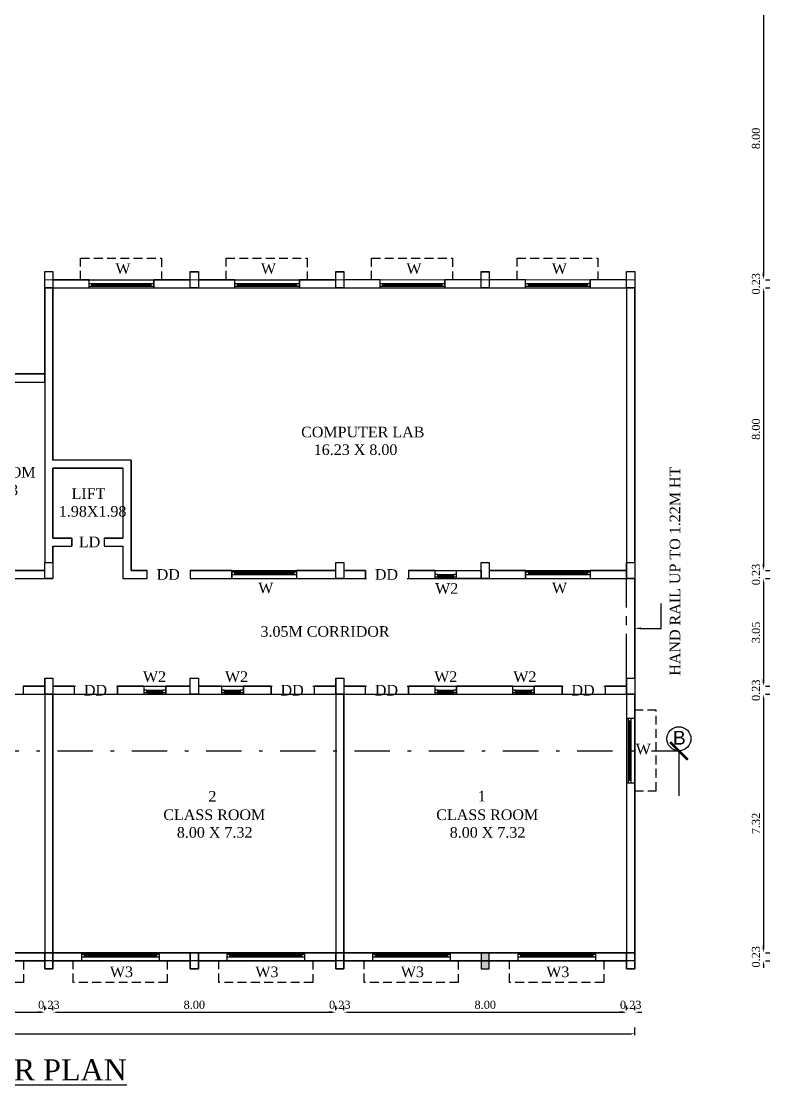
# Model space of a CAD drawing. Header units: metres. Extents: x 3616 to 3987, y 1122 to 1251.
# Drawn here: x 3849.4 to 3870.57, y 1155.11 to 1185.21 of the extents above; entities that cross this region are included whole.
import ezdxf
from ezdxf import colors
from ezdxf.entities.mleader import LeaderData, LeaderLine
from ezdxf.math import Vec2, Vec3

# ---------------------------------------------------------------- set-up
doc = ezdxf.new("R2010")
doc.units = ezdxf.units.M
for name, pattern in [('CENTER', [2, 1.25, -0.25, 0.25, -0.25]), ('DASHDOT', [1, 0.5, -0.25, 0, -0.25]), ('DASHED2', [0.375, 0.25, -0.125])]:
    doc.linetypes.add(name, pattern=pattern)
for name, color, linetype in [('AR_JOINERIES', 251, 'Continuous'), ('BLK_1_FLR_1_BLT_UP_AREA', 26, 'Continuous'), ('BLK_1_FLR_1_REGULAR_ROOM_1', 117, 'Continuous'), ('BLK_1_FLR_1_REGULAR_ROOM_2', 117, 'Continuous'), ('BLK_1_FLR_1_REGULAR_ROOM_3', 117, 'Continuous')]:
    doc.layers.add(name, color=color, linetype=linetype)
doc.styles.add('ANAND', font='times.ttf')
doc.styles.add('HEADING-1', font='arial.ttf')
doc.styles.add('ROMANS', font='swissl.ttf')
doc.styles.get("Standard").update_dxf_attribs({"font": 'arial.ttf'})
doc.dimstyles.new('Normal', dxfattribs={"dimscale": 128, "dimtxt": 0.09375, "dimasz": 0.09375, "dimexe": 0.0625, "dimexo": 0.1875, "dimgap": 0.03125, "dimtad": 1, "dimdec": 0, "dimzin": 3, "dimdsep": 46, "dimtxsty": 'ROMANS', "dimblk1": 'ARCHTICK', "dimblk2": 'ARCHTICK', "dimsah": 1, "dimcen": -0.09375, "dimdle": 0.0625, "dimclrd": 256, "dimclre": 256, "dimclrt": 2, "dimazin": 0, "dimtfac": 0.91, "dimtdec": 0, "dimtmove": 0, "dimatfit": 3, "dimldrblk": 'ARCHTICK', "dimfxl": 0, "dimfrac": 1, "dimtolj": 1, "dimtzin": 3, "dimlwd": -1, "dimlwe": -1, "dimarcsym": 0})
doc.dimstyles.new('V1', dxfattribs={"dimtxt": 0.23, "dimasz": 0.1, "dimexe": 0.18, "dimexo": 0.0625, "dimgap": 0.09, "dimtad": 1, "dimzin": 0, "dimdsep": 46, "dimtxsty": 'ANAND', "dimcen": 0.09, "dimadec": 0, "dimazin": 0, "dimtfac": 1, "dimtix": 1, "dimtofl": 0, "dimtmove": 2, "dimatfit": 0, "dimfxl": 0, "dimtolj": 1, "dimtzin": 0, "dimarcsym": 0})

# ---------------------------------------------------------------- blocks, each defined once
blk = doc.blocks.new('W2a')
at = {"layer": 'AR_JOINERIES', "color": 42}
for p, q in [((0, 12), (9, 12)), ((1.5, 9), (1.5, 12)), ((4.5, 9), (4.5, 12)), ((1.5, 9), (4.5, 9)), ((1.5, 9), (1.5, -9)), ((3, 9), (3, -9)), ((4.5, 9), (4.5, -9)), ((1.5, -9), (4.5, -9)), ((1.5, -12), (1.5, -9)), ((4.5, -12), (4.5, -9)), ((0, -12), (9, -12))]:
    blk.add_line(p, q, dxfattribs=at)
blk = doc.blocks.new('*D161')
at = {"color": 0, "lineweight": -2}
for p, q in [((3842.064, 1157.067), (3842.064, 1157.341)), ((3842.164, 1157.161), (3849.965, 1157.161)), ((3850.065, 1157.223), (3850.065, 1157.341))]:
    blk.add_line(p, q, dxfattribs=at)
at = {"color": 0}
for points in [[(3842.164, 1157.177), (3842.164, 1157.144), (3842.064, 1157.161)], [(3849.965, 1157.177), (3849.965, 1157.144), (3850.065, 1157.161)]]:
    blk.add_solid(points, dxfattribs=at)
at = {"layer": 'Defpoints', "color": 0}
for p in [(3850.065, 1157.161), (3850.065, 1157.161), (3842.064, 1157.004)]:
    blk.add_point(p, dxfattribs=at)
at = {"color": 0, "insert": (3846.065, 1157.368), "char_height": 0.23, "attachment_point": 5, "style": 'ANAND'}
blk.add_mtext('\\A1;8.00', dxfattribs=at)
blk = doc.blocks.new('*D162')
at = {"color": 0, "lineweight": -2}
for p, q in [((3849.965, 1157.161), (3849.865, 1157.161)), ((3850.065, 1157.223), (3850.065, 1157.341)), ((3850.294, 1157.223), (3850.294, 1157.341)), ((3850.394, 1157.161), (3850.494, 1157.161))]:
    blk.add_line(p, q, dxfattribs=at)
at = {"color": 0}
for points in [[(3849.965, 1157.177), (3849.965, 1157.144), (3850.065, 1157.161)], [(3850.394, 1157.177), (3850.394, 1157.144), (3850.294, 1157.161)]]:
    blk.add_solid(points, dxfattribs=at)
at = {"layer": 'Defpoints', "color": 0}
for p in [(3850.065, 1157.161), (3850.294, 1157.161), (3850.294, 1157.161)]:
    blk.add_point(p, dxfattribs=at)
at = {"color": 0, "insert": (3850.18, 1157.368), "char_height": 0.23, "attachment_point": 5, "style": 'ANAND'}
blk.add_mtext('\\A1;0.23', dxfattribs=at)
blk = doc.blocks.new('*D163')
at = {"color": 0, "lineweight": -2}
for p, q in [((3850.294, 1157.223), (3850.294, 1157.341)), ((3850.394, 1157.161), (3858.195, 1157.161)), ((3858.295, 1157.223), (3858.295, 1157.341))]:
    blk.add_line(p, q, dxfattribs=at)
at = {"color": 0}
for points in [[(3850.394, 1157.177), (3850.394, 1157.144), (3850.294, 1157.161)], [(3858.195, 1157.177), (3858.195, 1157.144), (3858.295, 1157.161)]]:
    blk.add_solid(points, dxfattribs=at)
at = {"layer": 'Defpoints', "color": 0}
for p in [(3850.294, 1157.161), (3858.295, 1157.161), (3858.295, 1157.161)]:
    blk.add_point(p, dxfattribs=at)
at = {"color": 0, "insert": (3854.294, 1157.368), "char_height": 0.23, "attachment_point": 5, "style": 'ANAND'}
blk.add_mtext('\\A1;8.00', dxfattribs=at)
blk = doc.blocks.new('*D164')
at = {"color": 0, "lineweight": -2}
for p, q in [((3858.195, 1157.161), (3858.095, 1157.161)), ((3858.295, 1157.223), (3858.295, 1157.341)), ((3858.523, 1157.223), (3858.523, 1157.341)), ((3858.623, 1157.161), (3858.723, 1157.161))]:
    blk.add_line(p, q, dxfattribs=at)
at = {"color": 0}
for points in [[(3858.195, 1157.177), (3858.195, 1157.144), (3858.295, 1157.161)], [(3858.623, 1157.177), (3858.623, 1157.144), (3858.523, 1157.161)]]:
    blk.add_solid(points, dxfattribs=at)
at = {"layer": 'Defpoints', "color": 0}
for p in [(3858.295, 1157.161), (3858.523, 1157.161), (3858.523, 1157.161)]:
    blk.add_point(p, dxfattribs=at)
at = {"color": 0, "insert": (3858.409, 1157.368), "char_height": 0.23, "attachment_point": 5, "style": 'ANAND'}
blk.add_mtext('\\A1;0.23', dxfattribs=at)
blk = doc.blocks.new('*D165')
at = {"color": 0, "lineweight": -2}
for p, q in [((3858.523, 1157.223), (3858.523, 1157.341)), ((3858.623, 1157.161), (3866.424, 1157.161)), ((3866.524, 1157.223), (3866.524, 1157.341))]:
    blk.add_line(p, q, dxfattribs=at)
at = {"color": 0}
for points in [[(3858.623, 1157.177), (3858.623, 1157.144), (3858.523, 1157.161)], [(3866.424, 1157.177), (3866.424, 1157.144), (3866.524, 1157.161)]]:
    blk.add_solid(points, dxfattribs=at)
at = {"layer": 'Defpoints', "color": 0}
for p in [(3858.523, 1157.161), (3866.524, 1157.161), (3866.524, 1157.161)]:
    blk.add_point(p, dxfattribs=at)
at = {"color": 0, "insert": (3862.524, 1157.368), "char_height": 0.23, "attachment_point": 5, "style": 'ANAND'}
blk.add_mtext('\\A1;8.00', dxfattribs=at)
blk = doc.blocks.new('*D166')
at = {"color": 0, "lineweight": -2}
for p, q in [((3866.424, 1157.161), (3866.324, 1157.161)), ((3866.524, 1157.223), (3866.524, 1157.341)), ((3866.753, 1157.223), (3866.753, 1157.341)), ((3866.853, 1157.161), (3866.953, 1157.161))]:
    blk.add_line(p, q, dxfattribs=at)
at = {"color": 0}
for points in [[(3866.424, 1157.177), (3866.424, 1157.144), (3866.524, 1157.161)], [(3866.853, 1157.177), (3866.853, 1157.144), (3866.753, 1157.161)]]:
    blk.add_solid(points, dxfattribs=at)
at = {"layer": 'Defpoints', "color": 0}
for p in [(3866.524, 1157.161), (3866.753, 1157.161), (3866.753, 1157.161)]:
    blk.add_point(p, dxfattribs=at)
at = {"color": 0, "insert": (3866.639, 1157.368), "char_height": 0.23, "attachment_point": 5, "style": 'ANAND'}
blk.add_mtext('\\A1;0.23', dxfattribs=at)
blk = doc.blocks.new('*D167')
at = {"color": 0, "lineweight": -2}
for p, q in [((3830.406, 1156.515), (3830.406, 1156.732)), ((3830.506, 1156.552), (3866.653, 1156.552)), ((3866.753, 1156.515), (3866.753, 1156.732))]:
    blk.add_line(p, q, dxfattribs=at)
at = {"color": 0}
for points in [[(3830.506, 1156.569), (3830.506, 1156.536), (3830.406, 1156.552)], [(3866.653, 1156.569), (3866.653, 1156.536), (3866.753, 1156.552)]]:
    blk.add_solid(points, dxfattribs=at)
at = {"layer": 'Defpoints', "color": 0}
for p in [(3866.753, 1156.552), (3830.406, 1156.452), (3866.753, 1156.452)]:
    blk.add_point(p, dxfattribs=at)
at = {"color": 0, "insert": (3848.579, 1156.76), "char_height": 0.23, "attachment_point": 5, "style": 'ANAND'}
blk.add_mtext('\\A1;36.35', dxfattribs=at)
blk = doc.blocks.new('*D188')
at = {"color": 0, "lineweight": -2}
for p, q in [((3870.391, 1185.796), (3870.391, 1177.995)), ((3870.454, 1185.896), (3870.571, 1185.896)), ((3870.454, 1177.895), (3870.571, 1177.895))]:
    blk.add_line(p, q, dxfattribs=at)
at = {"color": 0}
for points in [[(3870.375, 1185.796), (3870.408, 1185.796), (3870.391, 1185.896)], [(3870.375, 1177.995), (3870.408, 1177.995), (3870.391, 1177.895)]]:
    blk.add_solid(points, dxfattribs=at)
at = {"layer": 'Defpoints', "color": 0}
for p in [(3870.391, 1185.896), (3870.391, 1177.895), (3870.391, 1177.895)]:
    blk.add_point(p, dxfattribs=at)
at = {"color": 0, "insert": (3870.184, 1181.895), "char_height": 0.23, "attachment_point": 5, "rotation": 90, "style": 'ANAND'}
blk.add_mtext('\\A1;8.00', dxfattribs=at)
blk = doc.blocks.new('*D189')
at = {"color": 0, "lineweight": -2}
for p, q in [((3870.391, 1177.995), (3870.391, 1178.095)), ((3870.454, 1177.895), (3870.571, 1177.895)), ((3870.454, 1177.666), (3870.571, 1177.666)), ((3870.391, 1177.566), (3870.391, 1177.466))]:
    blk.add_line(p, q, dxfattribs=at)
at = {"color": 0}
for points in [[(3870.375, 1177.995), (3870.408, 1177.995), (3870.391, 1177.895)], [(3870.375, 1177.566), (3870.408, 1177.566), (3870.391, 1177.666)]]:
    blk.add_solid(points, dxfattribs=at)
at = {"layer": 'Defpoints', "color": 0}
for p in [(3870.391, 1177.895), (3870.391, 1177.666), (3870.391, 1177.666)]:
    blk.add_point(p, dxfattribs=at)
at = {"color": 0, "insert": (3870.184, 1177.78), "char_height": 0.23, "attachment_point": 5, "rotation": 90, "style": 'ANAND'}
blk.add_mtext('\\A1;0.23', dxfattribs=at)
blk = doc.blocks.new('*D190')
at = {"color": 0, "lineweight": -2}
for p, q in [((3870.454, 1177.666), (3870.571, 1177.666)), ((3870.391, 1177.566), (3870.391, 1169.765)), ((3870.454, 1169.665), (3870.571, 1169.665))]:
    blk.add_line(p, q, dxfattribs=at)
at = {"color": 0}
for points in [[(3870.375, 1177.566), (3870.408, 1177.566), (3870.391, 1177.666)], [(3870.375, 1169.765), (3870.408, 1169.765), (3870.391, 1169.665)]]:
    blk.add_solid(points, dxfattribs=at)
at = {"layer": 'Defpoints', "color": 0}
for p in [(3870.391, 1177.666), (3870.391, 1169.665), (3870.391, 1169.665)]:
    blk.add_point(p, dxfattribs=at)
at = {"color": 0, "insert": (3870.184, 1173.665), "char_height": 0.23, "attachment_point": 5, "rotation": 90, "style": 'ANAND'}
blk.add_mtext('\\A1;8.00', dxfattribs=at)
blk = doc.blocks.new('*D191')
at = {"color": 0, "lineweight": -2}
for p, q in [((3870.391, 1169.765), (3870.391, 1169.865)), ((3870.454, 1169.665), (3870.571, 1169.665)), ((3870.391, 1169.336), (3870.391, 1169.236)), ((3870.454, 1169.436), (3870.571, 1169.436))]:
    blk.add_line(p, q, dxfattribs=at)
at = {"color": 0}
for points in [[(3870.375, 1169.765), (3870.408, 1169.765), (3870.391, 1169.665)], [(3870.375, 1169.336), (3870.408, 1169.336), (3870.391, 1169.436)]]:
    blk.add_solid(points, dxfattribs=at)
at = {"layer": 'Defpoints', "color": 0}
for p in [(3870.391, 1169.665), (3870.391, 1169.436), (3870.391, 1169.436)]:
    blk.add_point(p, dxfattribs=at)
at = {"color": 0, "insert": (3870.184, 1169.551), "char_height": 0.23, "attachment_point": 5, "rotation": 90, "style": 'ANAND'}
blk.add_mtext('\\A1;0.23', dxfattribs=at)
blk = doc.blocks.new('*D192')
at = {"color": 0, "lineweight": -2}
for p, q in [((3870.391, 1169.336), (3870.391, 1166.488)), ((3870.454, 1169.436), (3870.571, 1169.436)), ((3870.454, 1166.388), (3870.571, 1166.388))]:
    blk.add_line(p, q, dxfattribs=at)
at = {"color": 0}
for points in [[(3870.375, 1169.336), (3870.408, 1169.336), (3870.391, 1169.436)], [(3870.375, 1166.488), (3870.408, 1166.488), (3870.391, 1166.388)]]:
    blk.add_solid(points, dxfattribs=at)
at = {"layer": 'Defpoints', "color": 0}
for p in [(3870.391, 1169.436), (3870.391, 1166.388), (3870.391, 1166.388)]:
    blk.add_point(p, dxfattribs=at)
at = {"color": 0, "insert": (3870.184, 1167.912), "char_height": 0.23, "attachment_point": 5, "rotation": 90, "style": 'ANAND'}
blk.add_mtext('\\A1;3.05', dxfattribs=at)
blk = doc.blocks.new('*D193')
at = {"color": 0, "lineweight": -2}
for p, q in [((3870.391, 1166.488), (3870.391, 1166.588)), ((3870.454, 1166.388), (3870.571, 1166.388)), ((3870.454, 1166.16), (3870.571, 1166.16)), ((3870.391, 1166.06), (3870.391, 1165.96))]:
    blk.add_line(p, q, dxfattribs=at)
at = {"color": 0}
for points in [[(3870.375, 1166.488), (3870.408, 1166.488), (3870.391, 1166.388)], [(3870.375, 1166.06), (3870.408, 1166.06), (3870.391, 1166.16)]]:
    blk.add_solid(points, dxfattribs=at)
at = {"layer": 'Defpoints', "color": 0}
for p in [(3870.391, 1166.388), (3870.391, 1166.16), (3870.391, 1166.16)]:
    blk.add_point(p, dxfattribs=at)
at = {"color": 0, "insert": (3870.184, 1166.274), "char_height": 0.23, "attachment_point": 5, "rotation": 90, "style": 'ANAND'}
blk.add_mtext('\\A1;0.23', dxfattribs=at)
blk = doc.blocks.new('*D194')
at = {"color": 0, "lineweight": -2}
for p, q in [((3870.454, 1166.16), (3870.571, 1166.16)), ((3870.391, 1166.06), (3870.391, 1158.945)), ((3870.454, 1158.845), (3870.571, 1158.845))]:
    blk.add_line(p, q, dxfattribs=at)
at = {"color": 0}
for points in [[(3870.375, 1166.06), (3870.408, 1166.06), (3870.391, 1166.16)], [(3870.375, 1158.945), (3870.408, 1158.945), (3870.391, 1158.845)]]:
    blk.add_solid(points, dxfattribs=at)
at = {"layer": 'Defpoints', "color": 0}
for p in [(3870.391, 1166.16), (3870.391, 1158.845), (3870.391, 1158.845)]:
    blk.add_point(p, dxfattribs=at)
at = {"color": 0, "insert": (3870.184, 1162.502), "char_height": 0.23, "attachment_point": 5, "rotation": 90, "style": 'ANAND'}
blk.add_mtext('\\A1;7.32', dxfattribs=at)
blk = doc.blocks.new('*D195')
at = {"color": 0, "lineweight": -2}
for p, q in [((3870.391, 1158.945), (3870.391, 1159.045)), ((3870.454, 1158.845), (3870.571, 1158.845)), ((3870.391, 1158.516), (3870.391, 1158.416)), ((3870.454, 1158.616), (3870.571, 1158.616))]:
    blk.add_line(p, q, dxfattribs=at)
at = {"color": 0}
for points in [[(3870.375, 1158.945), (3870.408, 1158.945), (3870.391, 1158.845)], [(3870.375, 1158.516), (3870.408, 1158.516), (3870.391, 1158.616)]]:
    blk.add_solid(points, dxfattribs=at)
at = {"layer": 'Defpoints', "color": 0}
for p in [(3870.391, 1158.845), (3870.391, 1158.616), (3870.391, 1158.616)]:
    blk.add_point(p, dxfattribs=at)
at = {"color": 0, "insert": (3870.184, 1158.73), "char_height": 0.23, "attachment_point": 5, "rotation": 90, "style": 'ANAND'}
blk.add_mtext('\\A1;0.23', dxfattribs=at)
blk = doc.blocks.new('_ArchTick')
at = {"color": 0, "linetype": 'ByBlock', "const_width": 0.15}
blk.add_lwpolyline([(-0.5, -0.5), (0.5, 0.5)], dxfattribs=at)
blk = doc.blocks.new('W6a')
at = {"layer": 'AR_JOINERIES', "color": 42}
for p, q in [((-36, 0), (-36, 9)), ((36, 4.5), (-36, 4.5)), ((36, 1.5), (-36, 1.5)), ((-33, 1.5), (-33, 4.5)), ((33, 3), (-33, 3)), ((33, 1.5), (33, 4.5)), ((36, 0), (36, 9))]:
    blk.add_line(p, q, dxfattribs=at)

msp = doc.modelspace()

# ---------------------------------------------------------------- hatches: boundary and pattern name
h = msp.add_hatch(color=256)
h.dxf.hatch_style = 1
h.paths.add_polyline_path([(3862.63823, 1158.84451), (3862.40963, 1158.84451), (3862.40963, 1158.61591), (3862.63823, 1158.61591)])
h.paths.add_polyline_path([(3862.63823, 1158.61591), (3862.40963, 1158.61591), (3862.40963, 1158.38731), (3862.63823, 1158.38731)])

# ---------------------------------------------------------------- linework, layer by layer
at = {"linetype": 'DASHED2'}
for p, q in [((3851.07831, 1177.89464, -0.0324), (3851.07831, 1178.50464, -0.0324)), ((3851.07831, 1178.50464, -0.0324), (3853.36711, 1178.50464, -0.0324)), ((3853.36711, 1178.50464, -0.0324), (3853.36711, 1177.89464, -0.0324)), ((3855.19311, 1177.89403, -0.0324), (3855.19311, 1178.50403, -0.0324)), ((3855.19311, 1178.50403, -0.0324), (3857.48191, 1178.50403, -0.0324)), ((3857.48191, 1178.50403, -0.0324), (3857.48191, 1177.89403, -0.0324)), ((3859.30791, 1177.89464, -0.0324), (3859.30791, 1178.50464, -0.0324)), ((3859.30791, 1178.50464, -0.0324), (3861.59671, 1178.50464, -0.0324)), ((3861.59671, 1178.50464, -0.0324), (3861.59671, 1177.89464, -0.0324)), ((3863.42271, 1177.89464, -0.0324), (3863.42271, 1178.50464, -0.0324)), ((3863.42271, 1178.50464, -0.0324), (3865.71151, 1178.50464, -0.0324)), ((3865.71151, 1178.50464, -0.0324), (3865.71151, 1177.89464, -0.0324)), ((3867.36303, 1165.71477, -0.0324), (3866.75303, 1165.71477, -0.0324)), ((3867.36303, 1163.42597, -0.0324), (3867.36303, 1165.71477, -0.0324)), ((3866.75303, 1163.42597, -0.0324), (3867.36303, 1163.42597, -0.0324)), ((3849.46646, 1158.61591, -0.0324), (3849.46646, 1158.00591, -0.0324)), ((3850.87034, 1158.00591, -0.0324), (3850.87034, 1158.61591, -0.0324)), ((3853.53034, 1158.61591, -0.0324), (3853.53034, 1158.00591, -0.0324)), ((3854.98514, 1158.00591, -0.0324), (3854.98514, 1158.61591, -0.0324)), ((3857.64514, 1158.61591, -0.0324), (3857.64514, 1158.00591, -0.0324)), ((3859.09994, 1158.00591, -0.0324), (3859.09994, 1158.61591, -0.0324)), ((3861.75994, 1158.61591, -0.0324), (3861.75994, 1158.00591, -0.0324)), ((3863.21474, 1158.00591, -0.0324), (3863.21474, 1158.61591, -0.0324)), ((3865.87474, 1158.61591, -0.0324), (3865.87474, 1158.00591, -0.0324)), ((3849.46646, 1158.00591, -0.0324), (3846.80646, 1158.00591, -0.0324)), ((3853.53034, 1158.00591, -0.0324), (3850.87034, 1158.00591, -0.0324)), ((3857.64514, 1158.00591, -0.0324), (3854.98514, 1158.00591, -0.0324)), ((3861.75994, 1158.00591, -0.0324), (3859.09994, 1158.00591, -0.0324)), ((3865.87474, 1158.00591, -0.0324), (3863.21474, 1158.00591, -0.0324))]:
    msp.add_line(p, q, dxfattribs=at)
at = {"lineweight": -2}
for p, q in [((3850.06523, 1178.12311, -0.0324), (3850.29383, 1178.12311, -0.0324)), ((3850.06523, 1177.66591, -0.0324), (3850.06523, 1178.12311, -0.0324)), ((3850.29383, 1178.12311, -0.0324), (3850.29383, 1177.66591, -0.0324)), ((3854.18003, 1178.12311, -0.0324), (3854.40863, 1178.12311, -0.0324)), ((3854.18003, 1177.66591, -0.0324), (3854.18003, 1178.12311, -0.0324)), ((3854.40863, 1178.12311, -0.0324), (3854.40863, 1177.66591, -0.0324)), ((3858.29483, 1178.1225, -0.0324), (3858.52343, 1178.1225, -0.0324)), ((3858.29483, 1177.6653, -0.0324), (3858.29483, 1178.1225, -0.0324)), ((3858.52343, 1178.1225, -0.0324), (3858.52343, 1177.6653, -0.0324)), ((3862.40963, 1178.12311, -0.0324), (3862.63823, 1178.12311, -0.0324)), ((3862.40963, 1177.66591, -0.0324), (3862.40963, 1178.12311, -0.0324)), ((3862.63823, 1178.12311, -0.0324), (3862.63823, 1177.66591, -0.0324)), ((3866.52443, 1178.12298, -0.0324), (3866.75303, 1178.12298, -0.0324)), ((3866.52443, 1177.66578, -0.0324), (3866.52443, 1178.12298, -0.0324)), ((3866.75303, 1178.12298, -0.0324), (3866.75303, 1177.66578, -0.0324)), ((3850.06523, 1177.66756, -0.0324), (3850.29383, 1177.66752, -0.0324)), ((3850.06523, 1177.66756, -0.0324), (3850.06523, 1169.89351, -0.0324)), ((3850.29383, 1177.66756, -0.0324), (3850.06523, 1177.66756, -0.0324)), ((3850.06523, 1177.66591, -0.0324), (3866.75303, 1177.66591, -0.0324)), ((3850.29383, 1177.66591, -0.0324), (3850.06523, 1177.66591, -0.0324)), ((3850.29383, 1177.89616, -0.0324), (3866.75303, 1177.89451, -0.0324)), ((3850.29383, 1177.89612, -0.0324), (3854.18003, 1177.89536, -0.0324)), ((3850.29383, 1177.89451, -0.0324), (3854.18003, 1177.89451, -0.0324)), ((3850.29383, 1177.66756, -0.0324), (3850.29383, 1172.79033, -0.0324)), ((3854.40863, 1177.66591, -0.0324), (3854.18003, 1177.66591, -0.0324)), ((3854.40863, 1177.89532, -0.0324), (3858.29483, 1177.89456, -0.0324)), ((3854.40863, 1177.89451, -0.0324), (3858.29483, 1177.89451, -0.0324)), ((3858.52343, 1177.6653, -0.0324), (3858.29483, 1177.6653, -0.0324)), ((3862.63823, 1177.66591, -0.0324), (3862.40963, 1177.66591, -0.0324)), ((3866.52443, 1177.66591, -0.0324), (3866.52443, 1169.43631, -0.0324)), ((3866.75303, 1177.66578, -0.0324), (3866.52443, 1177.66578, -0.0324)), ((3866.75303, 1177.66591, -0.0324), (3866.75303, 1169.43631, -0.0324)), ((3846.25523, 1175.22785, -0.0324), (3850.06523, 1175.22785, -0.0324)), ((3846.2552, 1174.99925, -0.0324), (3850.06523, 1174.99825, -0.0324)), ((3852.50363, 1172.79033, -0.0324), (3850.29383, 1172.79033, -0.0324)), ((3852.50363, 1172.79033, -0.0324), (3852.50363, 1172.56173, -0.0324)), ((3850.29383, 1172.56173, -0.0324), (3850.29383, 1170.5808, -0.0324)), ((3852.27503, 1172.56173, -0.0324), (3850.29383, 1172.56173, -0.0324)), ((3852.27503, 1172.56173, -0.0324), (3852.27503, 1170.58022, -0.0324)), ((3852.50363, 1172.56173, -0.0324), (3852.50363, 1169.66491, -0.0324)), ((3850.29383, 1170.5808, -0.0324), (3850.82723, 1170.58065, -0.0324)), ((3850.82723, 1170.58065, -0.0324), (3850.82723, 1170.35205, -0.0324)), ((3851.74163, 1170.58051, -0.0324), (3851.74163, 1170.35178, -0.0324)), ((3851.74163, 1170.58038, -0.0324), (3852.27503, 1170.58022, -0.0324)), ((3850.29383, 1170.3522, -0.0324), (3850.82723, 1170.35205, -0.0324)), ((3850.29383, 1170.3522, -0.0324), (3850.29383, 1169.89351, -0.0324)), ((3851.74163, 1170.35178, -0.0324), (3852.27503, 1170.35162, -0.0324)), ((3852.27503, 1170.35162, -0.0324), (3852.27503, 1169.43631, -0.0324)), ((3850.06523, 1169.89351, -0.0324), (3850.29383, 1169.89351, -0.0324)), ((3850.06523, 1169.43631, -0.0324), (3850.06523, 1169.89351, -0.0324)), ((3850.29383, 1169.89351, -0.0324), (3850.29383, 1169.43631, -0.0324)), ((3858.29483, 1169.89351, -0.0324), (3858.52343, 1169.89351, -0.0324)), ((3858.29483, 1169.43631, -0.0324), (3858.29483, 1169.89351, -0.0324)), ((3858.52343, 1169.89351, -0.0324), (3858.52343, 1169.43631, -0.0324)), ((3862.40963, 1169.89351, -0.0324), (3862.63823, 1169.89351, -0.0324)), ((3862.40963, 1169.43631, -0.0324), (3862.40963, 1169.89351, -0.0324)), ((3862.63823, 1169.89351, -0.0324), (3862.63823, 1169.43631, -0.0324)), ((3866.52443, 1169.89351, -0.0324), (3866.75303, 1169.89351, -0.0324)), ((3866.52443, 1169.43631, -0.0324), (3866.52443, 1169.89351, -0.0324)), ((3866.75303, 1169.89351, -0.0324), (3866.75303, 1169.43631, -0.0324)), ((3848.76854, 1169.66459, -0.0324), (3850.06395, 1169.66425, -0.0324)), ((3852.50363, 1169.66491, -0.0324), (3852.96083, 1169.66491, -0.0324)), ((3852.96083, 1169.43631, -0.0324), (3852.96083, 1169.66491, -0.0324)), ((3854.18003, 1169.66491, -0.0324), (3858.29483, 1169.66491, -0.0324)), ((3858.52343, 1169.66491, -0.0324), (3859.13303, 1169.66491, -0.0324)), ((3858.52343, 1169.66491, -0.0324), (3859.13303, 1169.66491, -0.0324)), ((3859.13303, 1169.66491, -0.0324), (3859.13303, 1169.43631, -0.0324)), ((3860.35223, 1169.66491, -0.0324), (3862.40963, 1169.66491, -0.0324)), ((3860.35223, 1169.66491, -0.0324), (3862.40963, 1169.66491, -0.0324)), ((3860.35223, 1169.66491, -0.0324), (3860.35223, 1169.43631, -0.0324)), ((3862.63823, 1169.66491, -0.0324), (3866.52443, 1169.66491, -0.0324)), ((3862.63823, 1169.66491, -0.0324), (3866.52443, 1169.66491, -0.0324)), ((3848.76848, 1169.43631, -0.0324), (3850.06523, 1169.43631, -0.0324)), ((3850.06523, 1169.43631, -0.0324), (3850.29383, 1169.43631, -0.0324)), ((3850.29383, 1169.43631, -0.0324), (3850.06523, 1169.43631, -0.0324)), ((3852.27503, 1169.43631, -0.0324), (3852.96083, 1169.43631, -0.0324)), ((3854.18003, 1169.43631, -0.0324), (3859.16689, 1169.43631, -0.0324)), ((3858.29483, 1169.43631, -0.0324), (3858.52343, 1169.43631, -0.0324)), ((3858.29483, 1169.43631, -0.0324), (3858.52343, 1169.43631, -0.0324)), ((3858.52343, 1169.43631, -0.0324), (3858.29483, 1169.43631, -0.0324)), ((3860.31836, 1169.43631, -0.0324), (3866.75303, 1169.43631, -0.0324)), ((3862.63823, 1169.43631, -0.0324), (3862.40963, 1169.43631, -0.0324)), ((3866.75303, 1169.43631, -0.0324), (3866.52443, 1169.43631, -0.0324)), ((3866.75303, 1166.61691, -0.0324), (3866.75303, 1169.43631, -0.0324)), ((3850.06523, 1166.61691, -0.0324), (3850.06523, 1158.61591, -0.0324)), ((3850.06523, 1166.61691, -0.0324), (3850.06523, 1158.38731, -0.0324)), ((3850.06523, 1166.61691, -0.0324), (3850.29383, 1166.61691, -0.0324)), ((3850.06523, 1166.15971, -0.0324), (3850.06523, 1166.61691, -0.0324)), ((3850.29383, 1166.61691, -0.0324), (3850.29383, 1158.61591, -0.0324)), ((3850.29383, 1166.61691, -0.0324), (3850.29383, 1158.38731, -0.0324)), ((3850.29383, 1166.61691, -0.0324), (3850.29383, 1166.15971, -0.0324)), ((3854.18003, 1166.61691, -0.0324), (3854.40863, 1166.61691, -0.0324)), ((3854.18003, 1166.15971, -0.0324), (3854.18003, 1166.61691, -0.0324)), ((3854.40863, 1166.61691, -0.0324), (3854.40863, 1166.15971, -0.0324)), ((3858.29483, 1166.61691, -0.0324), (3858.29483, 1158.61591, -0.0324)), ((3858.29483, 1166.61691, -0.0324), (3858.29483, 1158.38731, -0.0324)), ((3858.29483, 1166.61691, -0.0324), (3858.52343, 1166.61691, -0.0324)), ((3858.29483, 1166.15971, -0.0324), (3858.29483, 1166.61691, -0.0324)), ((3858.52343, 1166.61691, -0.0324), (3858.52343, 1158.61591, -0.0324)), ((3858.52343, 1166.61691, -0.0324), (3858.52343, 1158.38731, -0.0324)), ((3858.52343, 1166.61691, -0.0324), (3858.52343, 1166.15971, -0.0324)), ((3866.52443, 1166.61691, -0.0324), (3866.52443, 1158.84451, -0.0324)), ((3866.52443, 1166.61691, -0.0324), (3866.75303, 1166.61691, -0.0324)), ((3866.52443, 1166.15971, -0.0324), (3866.52443, 1166.61691, -0.0324)), ((3866.75303, 1166.61691, -0.0324), (3866.75303, 1166.15971, -0.0324)), ((3849.45563, 1166.38831, -0.0324), (3850.06523, 1166.38831, -0.0324)), ((3849.45563, 1166.38831, -0.0324), (3849.45563, 1166.15971, -0.0324)), ((3849.45563, 1166.15971, -0.0324), (3850.90343, 1166.15971, -0.0324)), ((3850.29383, 1166.15971, -0.0324), (3850.06523, 1166.15971, -0.0324)), ((3850.29383, 1166.38831, -0.0324), (3850.93729, 1166.38831, -0.0324)), ((3850.90343, 1166.15971, -0.0324), (3850.90343, 1166.38831, -0.0324)), ((3852.08876, 1166.38831, -0.0324), (3854.18003, 1166.38831, -0.0324)), ((3852.12263, 1166.15971, -0.0324), (3852.12263, 1166.38831, -0.0324)), ((3852.12263, 1166.15971, -0.0324), (3856.46603, 1166.15971, -0.0324)), ((3854.40863, 1166.15971, -0.0324), (3854.18003, 1166.15971, -0.0324)), ((3854.40863, 1166.38831, -0.0324), (3856.49989, 1166.38831, -0.0324)), ((3856.46603, 1166.38831, -0.0324), (3856.46603, 1166.15971, -0.0324)), ((3857.65136, 1166.38831, -0.0324), (3858.29483, 1166.38831, -0.0324)), ((3857.68523, 1166.38831, -0.0324), (3857.68523, 1166.15971, -0.0324)), ((3857.68523, 1166.15971, -0.0324), (3859.13303, 1166.15971, -0.0324)), ((3858.52343, 1166.15971, -0.0324), (3858.29483, 1166.15971, -0.0324)), ((3858.52343, 1166.38831, -0.0324), (3859.16689, 1166.38831, -0.0324)), ((3859.13303, 1166.15971, -0.0324), (3859.13303, 1166.38831, -0.0324)), ((3860.31836, 1166.38831, -0.0324), (3864.72949, 1166.38831, -0.0324)), ((3860.35223, 1166.15971, -0.0324), (3860.35223, 1166.38831, -0.0324)), ((3860.35223, 1166.15971, -0.0324), (3864.69563, 1166.15971, -0.0324)), ((3864.69563, 1166.38831, -0.0324), (3864.69563, 1166.15971, -0.0324)), ((3865.88096, 1166.38831, -0.0324), (3866.52443, 1166.38831, -0.0324)), ((3865.91483, 1166.38831, -0.0324), (3865.91483, 1166.15971, -0.0324)), ((3865.91483, 1166.15971, -0.0324), (3866.75303, 1166.15971, -0.0324)), ((3866.52443, 1166.38831, -0.0324), (3866.52443, 1166.15971, -0.0324)), ((3866.52443, 1166.15971, -0.0324), (3866.75303, 1166.15971, -0.0324)), ((3866.52443, 1166.15971, -0.0324), (3866.75303, 1166.15971, -0.0324)), ((3866.75303, 1166.15971, -0.0324), (3866.52443, 1166.15971, -0.0324)), ((3866.75303, 1166.38831, -0.0324), (3866.75303, 1166.15971, -0.0324)), ((3866.75303, 1166.15971, -0.0324), (3866.75303, 1158.61591, -0.0324)), ((3841.83563, 1158.84451, -0.0324), (3866.52443, 1158.84451, -0.0324)), ((3850.29383, 1158.84451, -0.0324), (3850.06523, 1158.84451, -0.0324)), ((3850.06523, 1158.84451, -0.0324), (3850.06523, 1158.38731, -0.0324)), ((3850.29383, 1158.38731, -0.0324), (3850.29383, 1158.84451, -0.0324)), ((3854.40863, 1158.84451, -0.0324), (3854.18003, 1158.84451, -0.0324)), ((3854.18003, 1158.84451, -0.0324), (3854.18003, 1158.38731, -0.0324)), ((3854.40863, 1158.38731, -0.0324), (3854.40863, 1158.84451, -0.0324)), ((3858.52343, 1158.84451, -0.0324), (3858.29483, 1158.84451, -0.0324)), ((3858.29483, 1158.84451, -0.0324), (3858.29483, 1158.38731, -0.0324)), ((3858.52343, 1158.38731, -0.0324), (3858.52343, 1158.84451, -0.0324)), ((3866.75303, 1158.84451, -0.0324), (3866.52443, 1158.84451, -0.0324)), ((3866.52443, 1158.84451, -0.0324), (3866.52443, 1158.38731, -0.0324)), ((3866.75303, 1158.38731, -0.0324), (3866.75303, 1158.84451, -0.0324)), ((3846.17903, 1158.61591, -0.0324), (3850.06523, 1158.61591, -0.0324)), ((3850.06523, 1158.38731, -0.0324), (3850.29383, 1158.38731, -0.0324)), ((3850.29383, 1158.61591, -0.0324), (3854.18003, 1158.61591, -0.0324)), ((3854.18003, 1158.38731, -0.0324), (3854.40863, 1158.38731, -0.0324)), ((3854.40863, 1158.61591, -0.0324), (3858.29483, 1158.61591, -0.0324)), ((3858.29483, 1158.38731, -0.0324), (3858.52343, 1158.38731, -0.0324)), ((3858.52343, 1158.61591, -0.0324), (3866.52443, 1158.61591, -0.0324)), ((3866.52443, 1158.38731, -0.0324), (3866.75303, 1158.38731, -0.0324))]:
    msp.add_line(p, q, dxfattribs=at)
at = {"linetype": 'CENTER', "lineweight": -2}
msp.add_line((3866.52443, 1166.61691, -0.0324), (3866.52443, 1169.43631, -0.0324), dxfattribs=at)
for p, q in [((3867.49609, 1168.02661, -0.0324), (3867.49609, 1168.73436, -0.0324)), ((3851.10034, 1158.84451, -0.0324), (3851.10034, 1158.61591, -0.0324)), ((3851.10034, 1158.80641, -0.0324), (3853.30034, 1158.80641, -0.0324)), ((3851.10034, 1158.73021, -0.0324), (3853.30034, 1158.73021, -0.0324)), ((3851.17654, 1158.80641, -0.0324), (3851.17654, 1158.73021, -0.0324)), ((3851.17654, 1158.76831, -0.0324), (3853.22414, 1158.76831, -0.0324)), ((3853.22414, 1158.80641, -0.0324), (3853.22414, 1158.73021, -0.0324)), ((3853.30034, 1158.84451, -0.0324), (3853.30034, 1158.61591, -0.0324)), ((3855.21514, 1158.84451, -0.0324), (3855.21514, 1158.61591, -0.0324)), ((3855.21514, 1158.80641, -0.0324), (3857.41514, 1158.80641, -0.0324)), ((3855.21514, 1158.73021, -0.0324), (3857.41514, 1158.73021, -0.0324)), ((3855.29134, 1158.80641, -0.0324), (3855.29134, 1158.73021, -0.0324)), ((3855.29134, 1158.76831, -0.0324), (3857.33894, 1158.76831, -0.0324)), ((3857.33894, 1158.80641, -0.0324), (3857.33894, 1158.73021, -0.0324)), ((3857.41514, 1158.84451, -0.0324), (3857.41514, 1158.61591, -0.0324)), ((3859.32994, 1158.84451, -0.0324), (3859.32994, 1158.61591, -0.0324)), ((3859.32994, 1158.80641, -0.0324), (3861.52994, 1158.80641, -0.0324)), ((3859.32994, 1158.73021, -0.0324), (3861.52994, 1158.73021, -0.0324)), ((3859.40614, 1158.80641, -0.0324), (3859.40614, 1158.73021, -0.0324)), ((3859.40614, 1158.76831, -0.0324), (3861.45374, 1158.76831, -0.0324)), ((3861.45374, 1158.80641, -0.0324), (3861.45374, 1158.73021, -0.0324)), ((3861.52994, 1158.84451, -0.0324), (3861.52994, 1158.61591, -0.0324)), ((3863.44474, 1158.84451, -0.0324), (3863.44474, 1158.61591, -0.0324)), ((3863.44474, 1158.80641, -0.0324), (3865.64474, 1158.80641, -0.0324)), ((3863.44474, 1158.73021, -0.0324), (3865.64474, 1158.73021, -0.0324)), ((3863.52094, 1158.80641, -0.0324), (3863.52094, 1158.73021, -0.0324)), ((3863.52094, 1158.76831, -0.0324), (3865.56854, 1158.76831, -0.0324)), ((3865.56854, 1158.80641, -0.0324), (3865.56854, 1158.73021, -0.0324)), ((3865.64474, 1158.84451, -0.0324), (3865.64474, 1158.61591, -0.0324))]:
    msp.add_line(p, q)
at = {"linetype": 'DASHDOT', "ltscale": 2}
msp.add_line((3829.42621, 1164.55951, -0.0324), (3868.00209, 1164.55951, -0.0324), dxfattribs=at)
at = {"lineweight": -2, "elevation": -0.0324}
for points in [[(3850.06523, 1178.12476), (3850.29383, 1178.12476), (3850.29383, 1177.66756), (3850.06523, 1177.66756)], [(3854.18003, 1178.1225), (3854.40863, 1178.1225), (3854.40863, 1177.6653), (3854.18003, 1177.6653)], [(3858.29483, 1178.12311), (3858.52343, 1178.12311), (3858.52343, 1177.66591), (3858.29483, 1177.66591)], [(3862.40963, 1178.1225), (3862.63823, 1178.1225), (3862.63823, 1177.6653), (3862.40963, 1177.6653)], [(3866.52443, 1178.12298), (3866.75303, 1178.12298), (3866.75303, 1177.66578), (3866.52443, 1177.66578)], [(3852.50363, 1172.79033), (3850.29383, 1172.79033), (3850.29383, 1177.66756), (3850.06523, 1177.66756), (3850.06523, 1169.89351), (3850.29383, 1169.89351), (3850.29383, 1170.3522), (3850.82723, 1170.35205), (3850.82723, 1170.58065), (3850.29383, 1170.5808), (3850.29383, 1172.56173), (3852.27503, 1172.56173), (3852.27503, 1170.58022), (3851.74163, 1170.58038), (3851.74163, 1170.35178), (3852.27503, 1170.35162), (3852.27503, 1169.43631), (3852.96083, 1169.43631), (3852.96083, 1169.66491), (3852.50363, 1169.66491), (3852.50363, 1172.56173), (3852.50363, 1172.56173)], [(3851.32253, 1177.89451), (3850.29383, 1177.89451), (3850.29383, 1177.66591), (3851.32253, 1177.66591)], [(3854.18003, 1177.89451), (3853.15133, 1177.89451), (3853.15133, 1177.66591), (3854.18003, 1177.66591)], [(3855.43733, 1177.8939), (3854.40863, 1177.8939), (3854.40863, 1177.6653), (3855.43733, 1177.6653)], [(3858.29483, 1177.8939), (3857.26613, 1177.8939), (3857.26613, 1177.6653), (3858.29483, 1177.6653)], [(3859.55213, 1177.89451), (3858.52343, 1177.89451), (3858.52343, 1177.66591), (3859.55213, 1177.66591)], [(3862.40963, 1177.89451), (3861.38093, 1177.89451), (3861.38093, 1177.66591), (3862.40963, 1177.66591)], [(3863.66693, 1177.89451), (3862.63823, 1177.89451), (3862.63823, 1177.66591), (3863.66693, 1177.66591)], [(3866.52443, 1177.89451), (3865.49573, 1177.89451), (3865.49573, 1177.66591), (3866.52443, 1177.66591)], [(3866.75303, 1177.6653), (3866.52443, 1177.6653), (3866.52443, 1169.89351), (3866.75303, 1169.89351)], [(3850.06523, 1175.22785), (3849.11273, 1175.22785), (3849.11273, 1174.99925), (3850.06523, 1174.99925)], [(3850.06523, 1169.89351), (3850.29383, 1169.89351), (3850.29383, 1169.43631), (3850.06523, 1169.43631)], [(3858.29483, 1169.89351), (3858.52343, 1169.89351), (3858.52343, 1169.43631), (3858.29483, 1169.43631)], [(3862.40963, 1169.89351), (3862.63823, 1169.89351), (3862.63823, 1169.43631), (3862.40963, 1169.43631)], [(3866.52443, 1169.89351), (3866.75303, 1169.89351), (3866.75303, 1169.43631), (3866.52443, 1169.43631)], [(3850.06523, 1169.66425), (3848.76854, 1169.66459), (3848.76848, 1169.43631), (3850.06523, 1169.43631)], [(3855.35918, 1169.66491), (3854.18003, 1169.66491), (3854.18003, 1169.43631), (3855.35918, 1169.43631)], [(3858.29483, 1169.66491), (3857.18798, 1169.66491), (3857.18798, 1169.43631), (3858.29483, 1169.43631)], [(3859.13303, 1169.66491), (3858.52343, 1169.66491), (3858.52343, 1169.43631), (3859.13303, 1169.43631), (3859.13303, 1169.50404)], [(3861.10371, 1169.66491), (3860.35223, 1169.66491), (3860.35223, 1169.43631), (3861.10371, 1169.43631)], [(3861.71331, 1169.66491), (3862.40963, 1169.66491), (3862.40963, 1169.43631), (3861.71331, 1169.43631)], [(3863.66693, 1169.66491), (3862.63823, 1169.66491), (3862.63823, 1169.43631), (3863.66693, 1169.43631)], [(3866.52443, 1169.66491), (3865.49573, 1169.66491), (3865.49573, 1169.43631), (3866.52443, 1169.43631)], [(3850.06523, 1166.61691), (3850.29383, 1166.61691), (3850.29383, 1166.15971), (3850.06523, 1166.15971)], [(3850.06523, 1166.61691), (3850.29383, 1166.61691), (3850.29383, 1166.15971), (3850.06523, 1166.15971)], [(3854.18003, 1166.61691), (3854.40863, 1166.61691), (3854.40863, 1166.15971), (3854.18003, 1166.15971)], [(3858.29483, 1166.61691), (3858.52343, 1166.61691), (3858.52343, 1166.15971), (3858.29483, 1166.15971)], [(3866.52443, 1166.61691), (3866.75303, 1166.61691), (3866.75303, 1166.15971), (3866.52443, 1166.15971)], [(3850.06523, 1166.38831), (3849.45563, 1166.38831), (3849.45563, 1166.32058), (3849.45563, 1166.15971), (3850.06523, 1166.15971)], [(3850.29383, 1166.15971), (3850.06523, 1166.15971), (3850.06523, 1158.84451), (3850.29383, 1158.84451)], [(3850.90343, 1166.38831), (3850.33127, 1166.38831), (3850.29383, 1166.38831), (3850.29383, 1166.15971), (3850.90343, 1166.15971)], [(3852.87411, 1166.38831), (3852.12263, 1166.38831), (3852.12263, 1166.32058), (3852.12263, 1166.15971), (3852.87411, 1166.15971)], [(3854.18003, 1166.38831), (3853.48371, 1166.38831), (3853.48371, 1166.15971), (3854.18003, 1166.15971)], [(3855.07185, 1166.38831), (3854.40863, 1166.38831), (3854.40863, 1166.15971), (3855.07185, 1166.15971)], [(3856.46603, 1166.38831), (3855.89387, 1166.38831), (3855.68145, 1166.38831), (3855.68145, 1166.15971), (3856.46603, 1166.15971)], [(3858.29483, 1166.38831), (3857.68523, 1166.38831), (3857.68523, 1166.32058), (3857.68523, 1166.15971), (3858.29483, 1166.15971)], [(3858.52343, 1166.15971), (3858.29483, 1166.15971), (3858.29483, 1158.84451), (3858.52343, 1158.84451)], [(3859.13303, 1166.38831), (3858.56087, 1166.38831), (3858.52343, 1166.38831), (3858.52343, 1166.15971), (3859.13303, 1166.15971)], [(3861.10371, 1166.38831), (3860.35223, 1166.38831), (3860.35223, 1166.32058), (3860.35223, 1166.15971), (3861.10371, 1166.15971)], [(3863.30145, 1166.38831), (3861.71331, 1166.38831), (3861.71331, 1166.15971), (3863.30145, 1166.15971)], [(3864.69563, 1166.38831), (3864.12347, 1166.38831), (3863.91105, 1166.38831), (3863.91105, 1166.15971), (3864.69563, 1166.15971)], [(3866.52443, 1166.38831), (3865.91483, 1166.38831), (3865.91483, 1166.32058), (3865.91483, 1166.15971), (3866.52443, 1166.15971)], [(3866.75303, 1166.15971), (3866.52443, 1166.15971), (3866.52443, 1158.84451), (3866.75303, 1158.84451)], [(3850.06523, 1158.84451), (3850.29383, 1158.84451), (3850.29383, 1158.38731), (3850.06523, 1158.38731)], [(3850.06523, 1158.84451), (3850.29383, 1158.84451), (3850.29383, 1158.38731), (3850.06523, 1158.38731)], [(3854.18003, 1158.84451), (3854.40863, 1158.84451), (3854.40863, 1158.38731), (3854.18003, 1158.38731)], [(3854.18003, 1158.84451), (3854.40863, 1158.84451), (3854.40863, 1158.38731), (3854.18003, 1158.38731)], [(3858.29483, 1158.84451), (3858.52343, 1158.84451), (3858.52343, 1158.38731), (3858.29483, 1158.38731)], [(3866.52443, 1158.84451), (3866.75303, 1158.84451), (3866.75303, 1158.38731), (3866.52443, 1158.38731)]]:
    msp.add_lwpolyline(points, close=True, dxfattribs=at)
at = {"elevation": -0.0324}
msp.add_lwpolyline([(3862.63823, 1158.84451), (3862.40963, 1158.84451), (3862.40963, 1158.38731), (3862.63823, 1158.38731)], close=True, dxfattribs=at)
at = {"linetype": 'ByBlock', "lineweight": -2}
msp.add_circle((3868.00209, 1164.90027, -0.0324), 0.34076, dxfattribs=at)
at = {"layer": 'BLK_1_FLR_1_BLT_UP_AREA', "color": 26, "ltscale": 400, "elevation": -0.0324}
msp.add_lwpolyline([(3830.40563, 1205.17411), (3858.52343, 1205.17411), (3858.52343, 1194.12511), (3846.25523, 1194.12511), (3846.25523, 1185.89551), (3842.06423, 1185.89551), (3842.06195, 1175.2278), (3850.06523, 1175.22951), (3850.06523, 1177.89616), (3866.75303, 1177.89291), (3866.75303, 1158.61591), (3841.83563, 1158.61591), (3841.83563, 1159.94941), (3838.78763, 1159.94941), (3838.78763, 1158.61591), (3830.40563, 1158.61591), (3830.40563, 1166.38831), (3833.14883, 1166.38831), (3833.14883, 1169.43631), (3830.40563, 1169.43631)], close=True, dxfattribs=at)
at = {"layer": 'BLK_1_FLR_1_REGULAR_ROOM_1', "color": 3, "elevation": -0.0324}
msp.add_lwpolyline([(3858.52343, 1166.15971), (3866.52443, 1166.15971), (3866.52443, 1158.84451), (3858.52343, 1158.84451)], close=True, dxfattribs=at)
at = {"layer": 'BLK_1_FLR_1_REGULAR_ROOM_2', "color": 3, "elevation": -0.0324}
msp.add_lwpolyline([(3850.29383, 1166.15971), (3858.29483, 1166.15971), (3858.29483, 1158.84451), (3850.29383, 1158.84451)], close=True, dxfattribs=at)
at = {"layer": 'BLK_1_FLR_1_REGULAR_ROOM_3', "color": 3, "elevation": -0.0324}
msp.add_lwpolyline([(3842.06423, 1166.15971), (3850.06523, 1166.15971), (3850.06523, 1158.84451), (3842.06423, 1158.84451)], close=True, dxfattribs=at)

# ---------------------------------------------------------------- block references
at = {"lineweight": -2, "xscale": 0.0254, "yscale": 0.0254, "zscale": 0.0254}
for p in [(3852.23693, 1177.66591, -0.0324), (3856.35173, 1177.6653, -0.0324), (3860.46653, 1177.66591, -0.0324), (3864.58133, 1177.66591, -0.0324)]:
    msp.add_blockref('W6a', p, dxfattribs=at)
at = {"lineweight": -2, "yscale": 0.0254, "zscale": 0.0254}
for name, p, xscale, rotation in [('W6a', (3856.27358, 1169.65747, -0.0324), -0.0254, 180), ('W2a', (3861.40851, 1169.43631, -0.0324), 0.0254, 90), ('W6a', (3864.58133, 1169.65747, -0.0324), -0.0254, 180), ('W2a', (3853.17891, 1166.15971, -0.0324), 0.0254, 90), ('W2a', (3855.37665, 1166.15971, -0.0324), 0.0254, 90), ('W2a', (3861.40851, 1166.15971, -0.0324), 0.0254, 90), ('W2a', (3863.60625, 1166.15971, -0.0324), 0.0254, 90), ('W6a', (3866.52443, 1164.57037, -0.0324), -0.0254, 270)]:
    msp.add_blockref(name, p, dxfattribs=dict(at, xscale=xscale, rotation=rotation))

# ---------------------------------------------------------------- texts
at = {"style": 'ANAND'}
for s, height, p in [('W', 0.3, (3852.06246, 1178.06259, -0.0324)), ('W', 0.3, (3856.17726, 1178.06198, -0.0324)), ('W', 0.3, (3860.29206, 1178.06259, -0.0324)), ('W', 0.3, (3864.40686, 1178.06259, -0.0324)), ('LD', 0.3, (3851.02897, 1170.32303)), ('DD', 0.3, (3853.22926, 1169.40197, -0.0324)), ('DD', 0.3, (3859.40146, 1169.40197, -0.0324)), ('W', 0.3, (3856.10346, 1169.02031, -0.0324)), ('W2', 0.3, (3861.10595, 1169.00624, -0.0324)), ('W', 0.3, (3864.4112, 1169.02031, -0.0324)), ('3.05M CORRIDOR ', 0.3, (3856.1662, 1167.78809, -0.0324)), ('W2', 0.3, (3852.84103, 1166.5099, -0.0324)), ('W2', 0.3, (3855.1609, 1166.5099, -0.0324)), ('W2', 0.3, (3861.07938, 1166.5099, -0.0324)), ('W2', 0.3, (3863.31773, 1166.5099, -0.0324)), ('DD', 0.3, (3851.17186, 1166.12537, -0.0324)), ('DD', 0.3, (3856.73446, 1166.12537, -0.0324)), ('DD', 0.3, (3859.40146, 1166.12537, -0.0324)), ('DD', 0.3, (3864.96406, 1166.12537, -0.0324)), ('W', 0.3, (3866.78089, 1164.4602, -0.0324)), ('2', 0.3, (3854.69262, 1163.1218, -0.0324)), ('1', 0.3, (3862.31251, 1163.12821, -0.0324)), ('W3', 0.3, (3851.9054, 1158.15379, -0.0324)), ('W3', 0.3, (3856.0202, 1158.15379, -0.0324)), ('W3', 0.3, (3860.135, 1158.15379, -0.0324)), ('W3', 0.3, (3864.2498, 1158.15379, -0.0324)), ('%%UFIRST FLOOR PLAN', 0.6, (3844.12558, 1155.22803, -0.0324))]:
    msp.add_text(s, height=height, dxfattribs=at).set_placement(p)
msp.add_text('HAND RAIL UP TO 1.22M HT', height=0.3, rotation=90, dxfattribs=at).set_placement((3868.04018, 1166.68705, -0.0324))
at = {"linetype": 'ByBlock', "lineweight": -2, "style": 'HEADING-1'}
msp.add_text('B', height=0.39, dxfattribs=at).set_placement((3867.83296, 1164.73464, -0.0324))
at = {"char_height": 0.3, "attachment_point": 1, "style": 'ANAND'}
for s, insert, width in [('{\\W2.904296; }    COMPUTER LAB                  \\P{\\W5.02344;  }16.23 X 8.00', (3856.53404, 1173.73349), 4.4708003), ('{\\W6.223632; }   STAFF ROOM\\P{\\W5.49414;  }3.81 X 5.33', (3845.92571, 1172.59448, -0.06481), 4.4708003), ('{\\W3.194208; }LIFT\\P1.98X1.98', (3850.46107, 1171.98875), 1.6226107), ('{\\W1.921818; }CLASS ROOM   \\P{\\W5.292912; }8.00 X 7.32', (3853.19983, 1162.90061, -0.0324), 3.2188771), ('{\\W1.921818; }CLASS ROOM   \\P{\\W5.292912; }8.00 X 7.32', (3860.92036, 1162.90061, -0.0324), 3.2188771)]:
    msp.add_mtext(s, dxfattribs=dict(at, insert=insert, width=width))

# ---------------------------------------------------------------- dimensions: what is measured, and where the dimension line sits
for base, p1, p2, picture, middle in [((3870.39138, 1177.89451, -0.0324), (3870.39138, 1185.89551, -0.0324), (3870.39138, 1177.89451, -0.0324), '*D188', (3870.18406, 1181.89501, -0.0324)), ((3870.39138, 1177.66591, -0.0324), (3870.39138, 1177.89451, -0.0324), (3870.39138, 1177.66591, -0.0324), '*D189', (3870.18406, 1177.78021, -0.0324)), ((3870.39138, 1169.66491, -0.0324), (3870.39138, 1177.66591, -0.0324), (3870.39138, 1169.66491, -0.0324), '*D190', (3870.18406, 1173.66541, -0.0324)), ((3870.39138, 1169.43631, -0.0324), (3870.39138, 1169.66491, -0.0324), (3870.39138, 1169.43631, -0.0324), '*D191', (3870.18406, 1169.55061, -0.0324)), ((3870.39138, 1166.38831, -0.0324), (3870.39138, 1169.43631, -0.0324), (3870.39138, 1166.38831, -0.0324), '*D192', (3870.18406, 1167.91231, -0.0324)), ((3870.39138, 1166.15971, -0.0324), (3870.39138, 1166.38831, -0.0324), (3870.39138, 1166.15971, -0.0324), '*D193', (3870.18406, 1166.27401, -0.0324)), ((3870.39138, 1158.84451, -0.0324), (3870.39138, 1166.15971, -0.0324), (3870.39138, 1158.84451, -0.0324), '*D194', (3870.18406, 1162.50211, -0.0324)), ((3870.39138, 1158.61591, -0.0324), (3870.39138, 1158.84451, -0.0324), (3870.39138, 1158.61591, -0.0324), '*D195', (3870.18406, 1158.73021, -0.0324))]:
    dim = msp.add_linear_dim(base=base, p1=p1, p2=p2, angle=90, dimstyle='V1')
    dim.commit()
    dim.dimension.update_dxf_attribs({"geometry": picture, "text_midpoint": middle})
for base, p1, p2, picture, middle in [((3850.06523, 1157.1606, -0.0324), (3842.06423, 1157.00433, -0.0324), (3850.06523, 1157.1606, -0.0324), '*D161', (3846.06473, 1157.36792, -0.0324)), ((3850.29383, 1157.1606, -0.0324), (3850.06523, 1157.1606, -0.0324), (3850.29383, 1157.1606, -0.0324), '*D162', (3850.17953, 1157.36792, -0.0324)), ((3858.29483, 1157.1606, -0.0324), (3850.29383, 1157.1606, -0.0324), (3858.29483, 1157.1606, -0.0324), '*D163', (3854.29433, 1157.36792, -0.0324)), ((3858.52343, 1157.1606, -0.0324), (3858.29483, 1157.1606, -0.0324), (3858.52343, 1157.1606, -0.0324), '*D164', (3858.40913, 1157.36792, -0.0324)), ((3866.52443, 1157.1606, -0.0324), (3858.52343, 1157.1606, -0.0324), (3866.52443, 1157.1606, -0.0324), '*D165', (3862.52393, 1157.36792, -0.0324)), ((3866.75303, 1157.1606, -0.0324), (3866.52443, 1157.1606, -0.0324), (3866.75303, 1157.1606, -0.0324), '*D166', (3866.63873, 1157.36792, -0.0324)), ((3866.75303, 1156.55239, -0.0324), (3830.40563, 1156.45233, -0.0324), (3866.75303, 1156.45233, -0.0324), '*D167', (3848.57933, 1156.75971, -0.0324))]:
    dim = msp.add_linear_dim(base=base, p1=p1, p2=p2, dimstyle='V1')
    dim.commit()
    dim.dimension.update_dxf_attribs({"geometry": picture, "text_midpoint": middle})

# ---------------------------------------------------------------- leaders
at = {"linetype": 'ByBlock', "lineweight": -2}
msp.add_leader([(3868.00209, 1164.55481, -0.0324), (3868.00209, 1163.28179, -0.0324)], dimstyle='Normal', override={"dimscale": 100, "dimtxt": 2, "dimasz": 0.005, "dimgap": 1, "dimtad": 0, "dimclre": 2, "dimfxl": 0.18, "dimfxlon": 1, "dimtfill": 1, "dimarcsym": 1}, dxfattribs=at)
ml = msp.add_multileader_mtext('Standard')
ml.set_content('', color=256)
ml.set_leader_properties()
ml.build(insert=Vec2(0, 0))
ml.multileader.update_dxf_attribs({"dogleg_length": 0.36, "arrow_head_size": 0.18})
ctx = ml.context
ctx.base_point, ctx.char_height, ctx.arrow_head_size, ctx.landing_gap_size, ctx.plane_origin = Vec3(3867.49609, 1168.02661, -0.0324), 0.18, 0.18, 0.09, Vec3(3866.75303, 1168.02661, -0.0324)
notes = []
notes.append((ctx, [(0, (1, 1, 0), (3867.13609, 1168.02661, -0.0324), (1, 0), 0.36, [(0, [(3866.75303, 1168.02661, -0.0324)], 0, [])])]))
ctx.mtext.insert, ctx.mtext.flow_direction = Vec3(3867.58609, 1168.11661, -0.0324), 5
for ctx, leaders in notes:
    for number, flags, end, landing, length, lines in leaders:
        leader = LeaderData()
        leader.index, (leader.has_last_leader_line, leader.has_dogleg_vector, leader.attachment_direction) = number, flags
        leader.last_leader_point, leader.dogleg_vector, leader.dogleg_length = Vec3(end), Vec3(landing), length
        for number, points, colour, breaks in lines:
            line = LeaderLine()
            line.index, line.vertices, line.color, line.breaks = number, Vec3.list(points), colors.encode_raw_color(colour), breaks
            leader.lines.append(line)
        ctx.leaders.append(leader)

doc.saveas('drawing.dxf')
